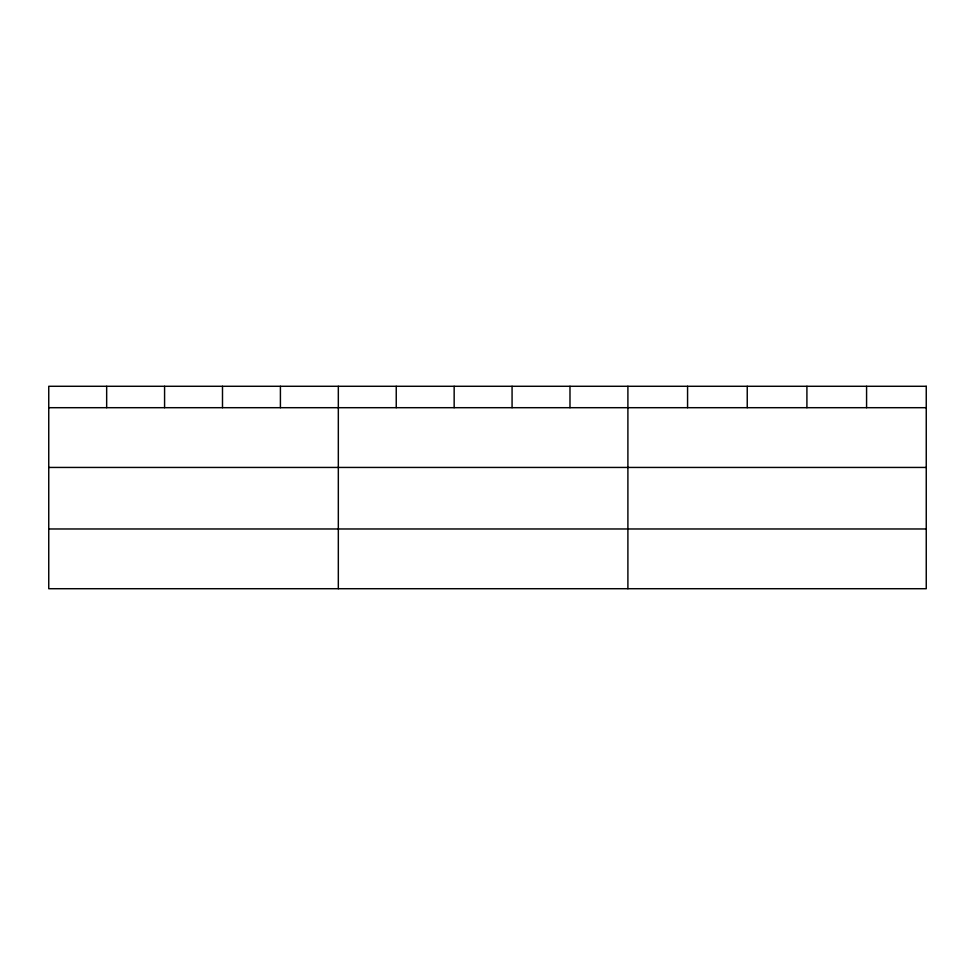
<?xml version="1.0" encoding="UTF-8"?>
<svg xmlns="http://www.w3.org/2000/svg" width="975" height="975" viewBox="0 0 975 975"><rect width="100%" height="100%" fill="white"/><g stroke="black" fill="none" stroke-linecap="round" stroke-linejoin="round"><path stroke-width="1.46" d="M48.75 407.696L926.25 407.696M48.75 467.439L926.25 467.439M48.75 528.974L926.25 528.974M866.58 386.283L866.58 407.696M806.91 386.283L806.91 407.696M747.24 386.283L747.24 407.696M687.57 386.283L687.57 407.696M627.9 386.283L627.9 588.717M569.985 386.283L569.985 407.696M512.07 386.283L512.07 407.696M454.155 386.283L454.155 407.696M396.24 386.283L396.24 407.696M338.325 386.283L338.325 588.717M280.41 386.283L280.41 407.696M222.495 386.283L222.495 407.696M164.58 386.283L164.58 407.696M106.665 386.283L106.665 407.696M926.25 386.283L48.75 386.283L48.75 588.717L926.25 588.717L926.25 386.283"/></g></svg>
